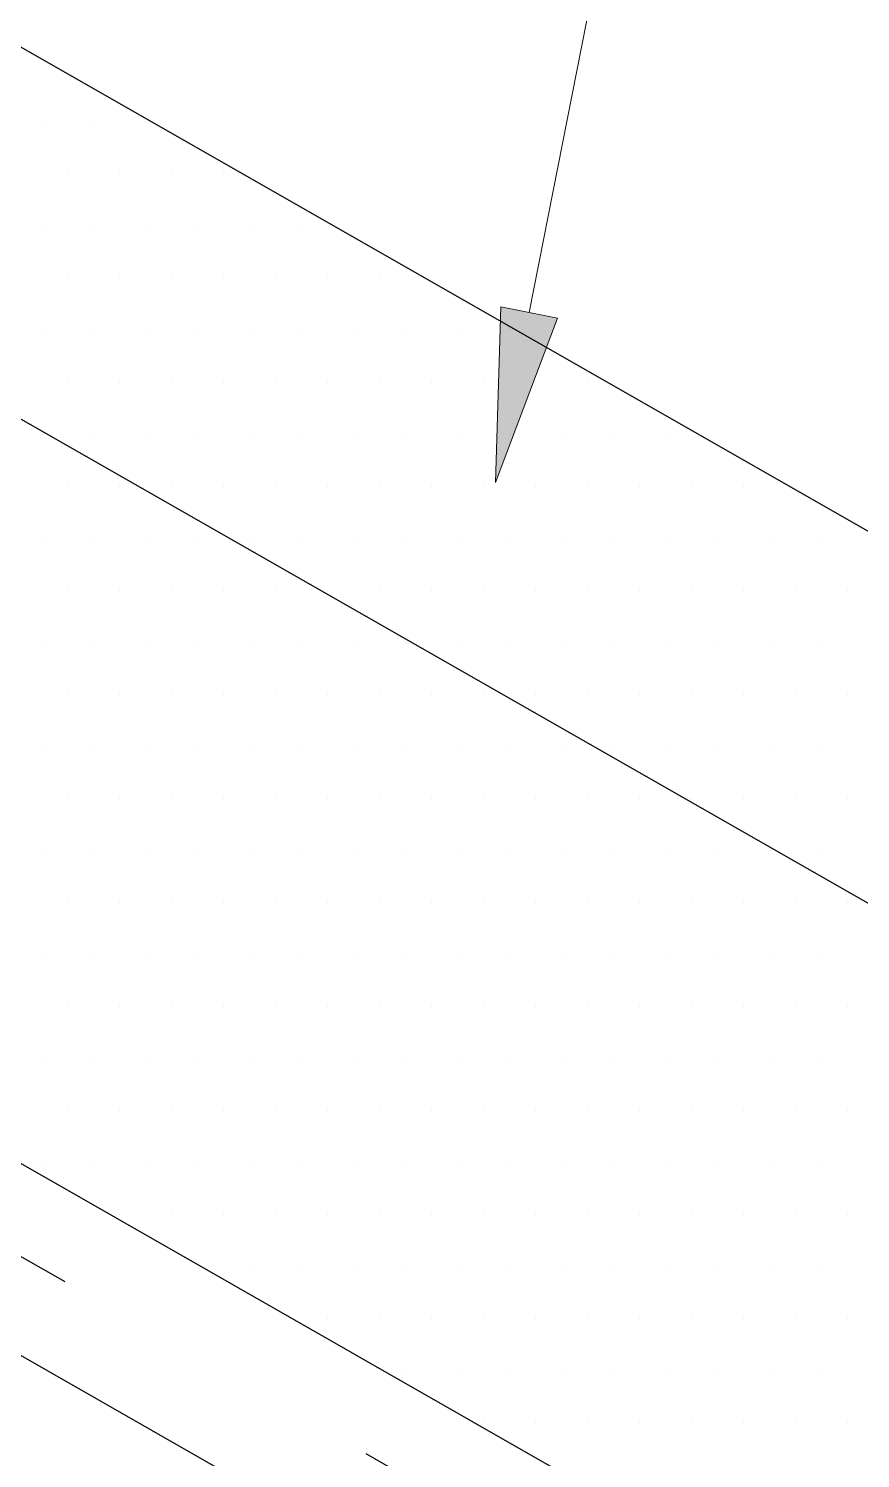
# Model space of a CAD drawing. Header units: inches. Extents: x -20.8 to 74.7, y -53.7 to 19.1.
# Drawn here: x -8.029 to -7.729, y 11.605 to 12.12 of the extents above; entities that cross this region are included whole.
import ezdxf

# ---------------------------------------------------------------- set-up
doc = ezdxf.new("R2010")
doc.units = ezdxf.units.IN
doc.header["$MEASUREMENT"] = 0
doc.linetypes.add('AI-Linetype-15', pattern=[0.375113, 0.250075, -0.125038])
for name, color, linetype, lineweight in [('.ATI-HATCH', 7, 'Continuous', 0), ('.ATI-TEXT', 7, 'Continuous', 0), ('G-ANNO-TTLB', 7, 'Continuous', 0), ('TYVEK', 7, 'Continuous', 0)]:
    doc.layers.add(name, color=color, linetype=linetype, lineweight=lineweight)

# ---------------------------------------------------------------- blocks, each defined once
blk = doc.blocks.new('Block_622')
at = {"layer": '.ATI-TEXT', "true_color": 0x000000, "transparency": 33554687}
h = blk.add_hatch(color=18, dxfattribs=at)
h.dxf.hatch_style = 2
h.paths.add_polyline_path([(-7.83787, 12.01585), (-7.8602, 11.95653), (-7.85832, 12.01988)])
at = {"layer": '.ATI-TEXT', "color": 18, "lineweight": 0, "true_color": 0x000000}
blk.add_line((-7.84809, 12.01787), (-7.81478, 12.1867), dxfattribs=at)
at = {"layer": '.ATI-TEXT'}
blk.add_lwpolyline([(-7.83787, 12.01585), (-7.8602, 11.95653), (-7.85832, 12.01988), (-7.85832, 12.01988)], close=True, dxfattribs=at)
blk = doc.blocks.new('Block_856')
at = {"layer": '.ATI-HATCH'}
for points, knots in [([(-8.50502, 12.3839), (-8.50502, 12.3839), (-8.6217, 12.31639), (-8.6217, 12.31639), (-8.6217, 12.31639), (-7.61557, 11.74187), (-7.61557, 11.74187), (-7.61557, 11.74187), (-7.60558, 11.8703), (-7.60558, 11.8703), (-7.60558, 11.8703), (-8.50502, 12.3839), (-8.50502, 12.3839)], [0, 0, 0, 0, 1, 1, 1, 2, 2, 2, 3, 3, 3, 4, 4, 4, 4]), ([(-8.6217, 12.31639), (-8.6217, 12.31639), (-8.73838, 12.24888), (-8.73838, 12.24888), (-8.73838, 12.24888), (-8.85506, 12.18138), (-8.85506, 12.18138), (-8.85506, 12.18138), (-6.9879, 11.11519), (-6.9879, 11.11519), (-6.9879, 11.11519), (-6.75454, 11.2502), (-6.75454, 11.2502), (-6.75454, 11.2502), (-8.6217, 12.31639), (-8.6217, 12.31639)], [0, 0, 0, 0, 1, 1, 1, 2, 2, 2, 3, 3, 3, 4, 4, 4, 5, 5, 5, 5])]:
    blk.add_open_spline(points, degree=3, knots=knots, dxfattribs=at)
at = {"layer": '.ATI-HATCH', "color": 8, "lineweight": 0, "true_color": 0x818080}
for points in [[(-8.02398, 12.08657), (-8.02398, 12.08657), (-8.02398, 12.08657), (-8.02398, 12.08657)], [(-8.00522, 12.08657), (-8.00522, 12.08657), (-8.00522, 12.08657), (-8.00522, 12.08657)], [(-7.98646, 12.08657), (-7.98646, 12.08657), (-7.98646, 12.08657), (-7.98646, 12.08657)], [(-8.0146, 12.06781), (-8.0146, 12.06781), (-8.0146, 12.06781), (-8.0146, 12.06781)], [(-7.99584, 12.06781), (-7.99584, 12.06781), (-7.99584, 12.06781), (-7.99584, 12.06781)], [(-7.97709, 12.06781), (-7.97709, 12.06781), (-7.97709, 12.06781), (-7.97709, 12.06781)], [(-7.95833, 12.06781), (-7.95833, 12.06781), (-7.95833, 12.06781), (-7.95833, 12.06781)], [(-8.02398, 12.04906), (-8.02398, 12.04906), (-8.02398, 12.04906), (-8.02398, 12.04906)], [(-8.00522, 12.04906), (-8.00522, 12.04906), (-8.00522, 12.04906), (-8.00522, 12.04906)], [(-7.98646, 12.04906), (-7.98646, 12.04906), (-7.98646, 12.04906), (-7.98646, 12.04906)], [(-7.96771, 12.04906), (-7.96771, 12.04906), (-7.96771, 12.04906), (-7.96771, 12.04906)], [(-7.94895, 12.04906), (-7.94895, 12.04906), (-7.94895, 12.04906), (-7.94895, 12.04906)], [(-7.9302, 12.04906), (-7.9302, 12.04906), (-7.9302, 12.04906), (-7.9302, 12.04906)], [(-8.0146, 12.0303), (-8.0146, 12.0303), (-8.0146, 12.0303), (-8.0146, 12.0303)], [(-7.99584, 12.0303), (-7.99584, 12.0303), (-7.99584, 12.0303), (-7.99584, 12.0303)], [(-7.97709, 12.0303), (-7.97709, 12.0303), (-7.97709, 12.0303), (-7.97709, 12.0303)], [(-7.95833, 12.0303), (-7.95833, 12.0303), (-7.95833, 12.0303), (-7.95833, 12.0303)], [(-7.93958, 12.0303), (-7.93958, 12.0303), (-7.93958, 12.0303), (-7.93958, 12.0303)], [(-7.92082, 12.0303), (-7.92082, 12.0303), (-7.92082, 12.0303), (-7.92082, 12.0303)], [(-7.90206, 12.0303), (-7.90206, 12.0303), (-7.90206, 12.0303), (-7.90206, 12.0303)], [(-8.02398, 12.01155), (-8.02398, 12.01155), (-8.02398, 12.01155), (-8.02398, 12.01155)], [(-8.00522, 12.01155), (-8.00522, 12.01155), (-8.00522, 12.01155), (-8.00522, 12.01155)], [(-7.98646, 12.01155), (-7.98646, 12.01155), (-7.98646, 12.01155), (-7.98646, 12.01155)], [(-7.96771, 12.01155), (-7.96771, 12.01155), (-7.96771, 12.01155), (-7.96771, 12.01155)], [(-7.94895, 12.01155), (-7.94895, 12.01155), (-7.94895, 12.01155), (-7.94895, 12.01155)], [(-7.9302, 12.01155), (-7.9302, 12.01155), (-7.9302, 12.01155), (-7.9302, 12.01155)], [(-7.91144, 12.01155), (-7.91144, 12.01155), (-7.91144, 12.01155), (-7.91144, 12.01155)], [(-7.89269, 12.01155), (-7.89269, 12.01155), (-7.89269, 12.01155), (-7.89269, 12.01155)], [(-7.87393, 12.01155), (-7.87393, 12.01155), (-7.87393, 12.01155), (-7.87393, 12.01155)], [(-7.85517, 12.01155), (-7.85517, 12.01155), (-7.85517, 12.01155), (-7.85517, 12.01155)], [(-8.0146, 11.99279), (-8.0146, 11.99279), (-8.0146, 11.99279), (-8.0146, 11.99279)], [(-7.99584, 11.99279), (-7.99584, 11.99279), (-7.99584, 11.99279), (-7.99584, 11.99279)], [(-7.97709, 11.99279), (-7.97709, 11.99279), (-7.97709, 11.99279), (-7.97709, 11.99279)], [(-7.95833, 11.99279), (-7.95833, 11.99279), (-7.95833, 11.99279), (-7.95833, 11.99279)], [(-7.93958, 11.99279), (-7.93958, 11.99279), (-7.93958, 11.99279), (-7.93958, 11.99279)], [(-7.92082, 11.99279), (-7.92082, 11.99279), (-7.92082, 11.99279), (-7.92082, 11.99279)], [(-7.90206, 11.99279), (-7.90206, 11.99279), (-7.90206, 11.99279), (-7.90206, 11.99279)], [(-7.88331, 11.99279), (-7.88331, 11.99279), (-7.88331, 11.99279), (-7.88331, 11.99279)], [(-7.86455, 11.99279), (-7.86455, 11.99279), (-7.86455, 11.99279), (-7.86455, 11.99279)], [(-7.8458, 11.99279), (-7.8458, 11.99279), (-7.8458, 11.99279), (-7.8458, 11.99279)], [(-7.82704, 11.99279), (-7.82704, 11.99279), (-7.82704, 11.99279), (-7.82704, 11.99279)], [(-8.02398, 11.97404), (-8.02398, 11.97404), (-8.02398, 11.97404), (-8.02398, 11.97404)], [(-8.00522, 11.97404), (-8.00522, 11.97404), (-8.00522, 11.97404), (-8.00522, 11.97404)], [(-7.98646, 11.97404), (-7.98646, 11.97404), (-7.98646, 11.97404), (-7.98646, 11.97404)], [(-7.96771, 11.97404), (-7.96771, 11.97404), (-7.96771, 11.97404), (-7.96771, 11.97404)], [(-7.94895, 11.97404), (-7.94895, 11.97404), (-7.94895, 11.97404), (-7.94895, 11.97404)], [(-7.9302, 11.97404), (-7.9302, 11.97404), (-7.9302, 11.97404), (-7.9302, 11.97404)], [(-7.91144, 11.97404), (-7.91144, 11.97404), (-7.91144, 11.97404), (-7.91144, 11.97404)], [(-7.89269, 11.97404), (-7.89269, 11.97404), (-7.89269, 11.97404), (-7.89269, 11.97404)], [(-7.87393, 11.97404), (-7.87393, 11.97404), (-7.87393, 11.97404), (-7.87393, 11.97404)], [(-7.85517, 11.97404), (-7.85517, 11.97404), (-7.85517, 11.97404), (-7.85517, 11.97404)], [(-7.83642, 11.97404), (-7.83642, 11.97404), (-7.83642, 11.97404), (-7.83642, 11.97404)], [(-7.81766, 11.97404), (-7.81766, 11.97404), (-7.81766, 11.97404), (-7.81766, 11.97404)], [(-7.79891, 11.97404), (-7.79891, 11.97404), (-7.79891, 11.97404), (-7.79891, 11.97404)], [(-8.0146, 11.95528), (-8.0146, 11.95528), (-8.0146, 11.95528), (-8.0146, 11.95528)], [(-7.99584, 11.95528), (-7.99584, 11.95528), (-7.99584, 11.95528), (-7.99584, 11.95528)], [(-7.97709, 11.95528), (-7.97709, 11.95528), (-7.97709, 11.95528), (-7.97709, 11.95528)], [(-7.95833, 11.95528), (-7.95833, 11.95528), (-7.95833, 11.95528), (-7.95833, 11.95528)], [(-7.93958, 11.95528), (-7.93958, 11.95528), (-7.93958, 11.95528), (-7.93958, 11.95528)], [(-7.92082, 11.95528), (-7.92082, 11.95528), (-7.92082, 11.95528), (-7.92082, 11.95528)], [(-7.90206, 11.95528), (-7.90206, 11.95528), (-7.90206, 11.95528), (-7.90206, 11.95528)], [(-7.88331, 11.95528), (-7.88331, 11.95528), (-7.88331, 11.95528), (-7.88331, 11.95528)], [(-7.86455, 11.95528), (-7.86455, 11.95528), (-7.86455, 11.95528), (-7.86455, 11.95528)], [(-7.8458, 11.95528), (-7.8458, 11.95528), (-7.8458, 11.95528), (-7.8458, 11.95528)], [(-7.82704, 11.95528), (-7.82704, 11.95528), (-7.82704, 11.95528), (-7.82704, 11.95528)], [(-7.80829, 11.95528), (-7.80829, 11.95528), (-7.80829, 11.95528), (-7.80829, 11.95528)], [(-7.78953, 11.95528), (-7.78953, 11.95528), (-7.78953, 11.95528), (-7.78953, 11.95528)], [(-7.77077, 11.95528), (-7.77077, 11.95528), (-7.77077, 11.95528), (-7.77077, 11.95528)], [(-8.02398, 11.93652), (-8.02398, 11.93652), (-8.02398, 11.93652), (-8.02398, 11.93652)], [(-8.00522, 11.93652), (-8.00522, 11.93652), (-8.00522, 11.93652), (-8.00522, 11.93652)], [(-7.98646, 11.93652), (-7.98646, 11.93652), (-7.98646, 11.93652), (-7.98646, 11.93652)], [(-7.96771, 11.93652), (-7.96771, 11.93652), (-7.96771, 11.93652), (-7.96771, 11.93652)], [(-7.94895, 11.93652), (-7.94895, 11.93652), (-7.94895, 11.93652), (-7.94895, 11.93652)], [(-7.9302, 11.93652), (-7.9302, 11.93652), (-7.9302, 11.93652), (-7.9302, 11.93652)], [(-7.91144, 11.93652), (-7.91144, 11.93652), (-7.91144, 11.93652), (-7.91144, 11.93652)], [(-7.89269, 11.93652), (-7.89269, 11.93652), (-7.89269, 11.93652), (-7.89269, 11.93652)], [(-7.87393, 11.93652), (-7.87393, 11.93652), (-7.87393, 11.93652), (-7.87393, 11.93652)], [(-7.85517, 11.93652), (-7.85517, 11.93652), (-7.85517, 11.93652), (-7.85517, 11.93652)], [(-7.83642, 11.93652), (-7.83642, 11.93652), (-7.83642, 11.93652), (-7.83642, 11.93652)], [(-7.81766, 11.93652), (-7.81766, 11.93652), (-7.81766, 11.93652), (-7.81766, 11.93652)], [(-7.79891, 11.93652), (-7.79891, 11.93652), (-7.79891, 11.93652), (-7.79891, 11.93652)], [(-7.78015, 11.93652), (-7.78015, 11.93652), (-7.78015, 11.93652), (-7.78015, 11.93652)], [(-7.7614, 11.93652), (-7.7614, 11.93652), (-7.7614, 11.93652), (-7.7614, 11.93652)], [(-7.74264, 11.93652), (-7.74264, 11.93652), (-7.74264, 11.93652), (-7.74264, 11.93652)], [(-8.0146, 11.91777), (-8.0146, 11.91777), (-8.0146, 11.91777), (-8.0146, 11.91777)], [(-7.99584, 11.91777), (-7.99584, 11.91777), (-7.99584, 11.91777), (-7.99584, 11.91777)], [(-7.97709, 11.91777), (-7.97709, 11.91777), (-7.97709, 11.91777), (-7.97709, 11.91777)], [(-7.95833, 11.91777), (-7.95833, 11.91777), (-7.95833, 11.91777), (-7.95833, 11.91777)], [(-7.93958, 11.91777), (-7.93958, 11.91777), (-7.93958, 11.91777), (-7.93958, 11.91777)], [(-7.92082, 11.91777), (-7.92082, 11.91777), (-7.92082, 11.91777), (-7.92082, 11.91777)], [(-7.90206, 11.91777), (-7.90206, 11.91777), (-7.90206, 11.91777), (-7.90206, 11.91777)], [(-7.88331, 11.91777), (-7.88331, 11.91777), (-7.88331, 11.91777), (-7.88331, 11.91777)], [(-7.86455, 11.91777), (-7.86455, 11.91777), (-7.86455, 11.91777), (-7.86455, 11.91777)], [(-7.8458, 11.91777), (-7.8458, 11.91777), (-7.8458, 11.91777), (-7.8458, 11.91777)], [(-7.82704, 11.91777), (-7.82704, 11.91777), (-7.82704, 11.91777), (-7.82704, 11.91777)], [(-7.80829, 11.91777), (-7.80829, 11.91777), (-7.80829, 11.91777), (-7.80829, 11.91777)], [(-7.78953, 11.91777), (-7.78953, 11.91777), (-7.78953, 11.91777), (-7.78953, 11.91777)], [(-7.77077, 11.91777), (-7.77077, 11.91777), (-7.77077, 11.91777), (-7.77077, 11.91777)], [(-7.75202, 11.91777), (-7.75202, 11.91777), (-7.75202, 11.91777), (-7.75202, 11.91777)], [(-7.73326, 11.91777), (-7.73326, 11.91777), (-7.73326, 11.91777), (-7.73326, 11.91777)], [(-8.02398, 11.89901), (-8.02398, 11.89901), (-8.02398, 11.89901), (-8.02398, 11.89901)], [(-8.00522, 11.89901), (-8.00522, 11.89901), (-8.00522, 11.89901), (-8.00522, 11.89901)], [(-7.98646, 11.89901), (-7.98646, 11.89901), (-7.98646, 11.89901), (-7.98646, 11.89901)], [(-7.96771, 11.89901), (-7.96771, 11.89901), (-7.96771, 11.89901), (-7.96771, 11.89901)], [(-7.94895, 11.89901), (-7.94895, 11.89901), (-7.94895, 11.89901), (-7.94895, 11.89901)], [(-7.9302, 11.89901), (-7.9302, 11.89901), (-7.9302, 11.89901), (-7.9302, 11.89901)], [(-7.91144, 11.89901), (-7.91144, 11.89901), (-7.91144, 11.89901), (-7.91144, 11.89901)], [(-7.89269, 11.89901), (-7.89269, 11.89901), (-7.89269, 11.89901), (-7.89269, 11.89901)], [(-7.87393, 11.89901), (-7.87393, 11.89901), (-7.87393, 11.89901), (-7.87393, 11.89901)], [(-7.85517, 11.89901), (-7.85517, 11.89901), (-7.85517, 11.89901), (-7.85517, 11.89901)], [(-7.83642, 11.89901), (-7.83642, 11.89901), (-7.83642, 11.89901), (-7.83642, 11.89901)], [(-7.81766, 11.89901), (-7.81766, 11.89901), (-7.81766, 11.89901), (-7.81766, 11.89901)], [(-7.79891, 11.89901), (-7.79891, 11.89901), (-7.79891, 11.89901), (-7.79891, 11.89901)], [(-7.78015, 11.89901), (-7.78015, 11.89901), (-7.78015, 11.89901), (-7.78015, 11.89901)], [(-7.7614, 11.89901), (-7.7614, 11.89901), (-7.7614, 11.89901), (-7.7614, 11.89901)], [(-7.74264, 11.89901), (-7.74264, 11.89901), (-7.74264, 11.89901), (-7.74264, 11.89901)], [(-8.0146, 11.88026), (-8.0146, 11.88026), (-8.0146, 11.88026), (-8.0146, 11.88026)], [(-7.99584, 11.88026), (-7.99584, 11.88026), (-7.99584, 11.88026), (-7.99584, 11.88026)], [(-7.97709, 11.88026), (-7.97709, 11.88026), (-7.97709, 11.88026), (-7.97709, 11.88026)], [(-7.95833, 11.88026), (-7.95833, 11.88026), (-7.95833, 11.88026), (-7.95833, 11.88026)], [(-7.93958, 11.88026), (-7.93958, 11.88026), (-7.93958, 11.88026), (-7.93958, 11.88026)], [(-7.92082, 11.88026), (-7.92082, 11.88026), (-7.92082, 11.88026), (-7.92082, 11.88026)], [(-7.90206, 11.88026), (-7.90206, 11.88026), (-7.90206, 11.88026), (-7.90206, 11.88026)], [(-7.88331, 11.88026), (-7.88331, 11.88026), (-7.88331, 11.88026), (-7.88331, 11.88026)], [(-7.86455, 11.88026), (-7.86455, 11.88026), (-7.86455, 11.88026), (-7.86455, 11.88026)], [(-7.8458, 11.88026), (-7.8458, 11.88026), (-7.8458, 11.88026), (-7.8458, 11.88026)], [(-7.82704, 11.88026), (-7.82704, 11.88026), (-7.82704, 11.88026), (-7.82704, 11.88026)], [(-7.80829, 11.88026), (-7.80829, 11.88026), (-7.80829, 11.88026), (-7.80829, 11.88026)], [(-7.78953, 11.88026), (-7.78953, 11.88026), (-7.78953, 11.88026), (-7.78953, 11.88026)], [(-7.77077, 11.88026), (-7.77077, 11.88026), (-7.77077, 11.88026), (-7.77077, 11.88026)], [(-7.75202, 11.88026), (-7.75202, 11.88026), (-7.75202, 11.88026), (-7.75202, 11.88026)], [(-7.73326, 11.88026), (-7.73326, 11.88026), (-7.73326, 11.88026), (-7.73326, 11.88026)], [(-8.02398, 11.8615), (-8.02398, 11.8615), (-8.02398, 11.8615), (-8.02398, 11.8615)], [(-8.00522, 11.8615), (-8.00522, 11.8615), (-8.00522, 11.8615), (-8.00522, 11.8615)], [(-7.98646, 11.8615), (-7.98646, 11.8615), (-7.98646, 11.8615), (-7.98646, 11.8615)], [(-7.96771, 11.8615), (-7.96771, 11.8615), (-7.96771, 11.8615), (-7.96771, 11.8615)], [(-7.94895, 11.8615), (-7.94895, 11.8615), (-7.94895, 11.8615), (-7.94895, 11.8615)], [(-7.9302, 11.8615), (-7.9302, 11.8615), (-7.9302, 11.8615), (-7.9302, 11.8615)], [(-7.91144, 11.8615), (-7.91144, 11.8615), (-7.91144, 11.8615), (-7.91144, 11.8615)], [(-7.89269, 11.8615), (-7.89269, 11.8615), (-7.89269, 11.8615), (-7.89269, 11.8615)], [(-7.87393, 11.8615), (-7.87393, 11.8615), (-7.87393, 11.8615), (-7.87393, 11.8615)], [(-7.85517, 11.8615), (-7.85517, 11.8615), (-7.85517, 11.8615), (-7.85517, 11.8615)], [(-7.83642, 11.8615), (-7.83642, 11.8615), (-7.83642, 11.8615), (-7.83642, 11.8615)], [(-7.81766, 11.8615), (-7.81766, 11.8615), (-7.81766, 11.8615), (-7.81766, 11.8615)], [(-7.79891, 11.8615), (-7.79891, 11.8615), (-7.79891, 11.8615), (-7.79891, 11.8615)], [(-7.78015, 11.8615), (-7.78015, 11.8615), (-7.78015, 11.8615), (-7.78015, 11.8615)], [(-7.7614, 11.8615), (-7.7614, 11.8615), (-7.7614, 11.8615), (-7.7614, 11.8615)], [(-7.74264, 11.8615), (-7.74264, 11.8615), (-7.74264, 11.8615), (-7.74264, 11.8615)], [(-8.0146, 11.84275), (-8.0146, 11.84275), (-8.0146, 11.84275), (-8.0146, 11.84275)], [(-7.99584, 11.84275), (-7.99584, 11.84275), (-7.99584, 11.84275), (-7.99584, 11.84275)], [(-7.97709, 11.84275), (-7.97709, 11.84275), (-7.97709, 11.84275), (-7.97709, 11.84275)], [(-7.95833, 11.84275), (-7.95833, 11.84275), (-7.95833, 11.84275), (-7.95833, 11.84275)], [(-7.93958, 11.84275), (-7.93958, 11.84275), (-7.93958, 11.84275), (-7.93958, 11.84275)], [(-7.92082, 11.84275), (-7.92082, 11.84275), (-7.92082, 11.84275), (-7.92082, 11.84275)], [(-7.90206, 11.84275), (-7.90206, 11.84275), (-7.90206, 11.84275), (-7.90206, 11.84275)], [(-7.88331, 11.84275), (-7.88331, 11.84275), (-7.88331, 11.84275), (-7.88331, 11.84275)], [(-7.86455, 11.84275), (-7.86455, 11.84275), (-7.86455, 11.84275), (-7.86455, 11.84275)], [(-7.8458, 11.84275), (-7.8458, 11.84275), (-7.8458, 11.84275), (-7.8458, 11.84275)], [(-7.82704, 11.84275), (-7.82704, 11.84275), (-7.82704, 11.84275), (-7.82704, 11.84275)], [(-7.80829, 11.84275), (-7.80829, 11.84275), (-7.80829, 11.84275), (-7.80829, 11.84275)], [(-7.78953, 11.84275), (-7.78953, 11.84275), (-7.78953, 11.84275), (-7.78953, 11.84275)], [(-7.77077, 11.84275), (-7.77077, 11.84275), (-7.77077, 11.84275), (-7.77077, 11.84275)], [(-7.75202, 11.84275), (-7.75202, 11.84275), (-7.75202, 11.84275), (-7.75202, 11.84275)], [(-7.73326, 11.84275), (-7.73326, 11.84275), (-7.73326, 11.84275), (-7.73326, 11.84275)], [(-8.02398, 11.82399), (-8.02398, 11.82399), (-8.02398, 11.82399), (-8.02398, 11.82399)], [(-8.00522, 11.82399), (-8.00522, 11.82399), (-8.00522, 11.82399), (-8.00522, 11.82399)], [(-7.98646, 11.82399), (-7.98646, 11.82399), (-7.98646, 11.82399), (-7.98646, 11.82399)], [(-7.96771, 11.82399), (-7.96771, 11.82399), (-7.96771, 11.82399), (-7.96771, 11.82399)], [(-7.94895, 11.82399), (-7.94895, 11.82399), (-7.94895, 11.82399), (-7.94895, 11.82399)], [(-7.9302, 11.82399), (-7.9302, 11.82399), (-7.9302, 11.82399), (-7.9302, 11.82399)], [(-7.91144, 11.82399), (-7.91144, 11.82399), (-7.91144, 11.82399), (-7.91144, 11.82399)], [(-7.89269, 11.82399), (-7.89269, 11.82399), (-7.89269, 11.82399), (-7.89269, 11.82399)], [(-7.87393, 11.82399), (-7.87393, 11.82399), (-7.87393, 11.82399), (-7.87393, 11.82399)], [(-7.85517, 11.82399), (-7.85517, 11.82399), (-7.85517, 11.82399), (-7.85517, 11.82399)], [(-7.83642, 11.82399), (-7.83642, 11.82399), (-7.83642, 11.82399), (-7.83642, 11.82399)], [(-7.81766, 11.82399), (-7.81766, 11.82399), (-7.81766, 11.82399), (-7.81766, 11.82399)], [(-7.79891, 11.82399), (-7.79891, 11.82399), (-7.79891, 11.82399), (-7.79891, 11.82399)], [(-7.78015, 11.82399), (-7.78015, 11.82399), (-7.78015, 11.82399), (-7.78015, 11.82399)], [(-7.7614, 11.82399), (-7.7614, 11.82399), (-7.7614, 11.82399), (-7.7614, 11.82399)], [(-7.74264, 11.82399), (-7.74264, 11.82399), (-7.74264, 11.82399), (-7.74264, 11.82399)], [(-8.0146, 11.80523), (-8.0146, 11.80523), (-8.0146, 11.80523), (-8.0146, 11.80523)], [(-7.99584, 11.80523), (-7.99584, 11.80523), (-7.99584, 11.80523), (-7.99584, 11.80523)], [(-7.97709, 11.80523), (-7.97709, 11.80523), (-7.97709, 11.80523), (-7.97709, 11.80523)], [(-7.95833, 11.80523), (-7.95833, 11.80523), (-7.95833, 11.80523), (-7.95833, 11.80523)], [(-7.93958, 11.80523), (-7.93958, 11.80523), (-7.93958, 11.80523), (-7.93958, 11.80523)], [(-7.92082, 11.80523), (-7.92082, 11.80523), (-7.92082, 11.80523), (-7.92082, 11.80523)], [(-7.90206, 11.80523), (-7.90206, 11.80523), (-7.90206, 11.80523), (-7.90206, 11.80523)], [(-7.88331, 11.80523), (-7.88331, 11.80523), (-7.88331, 11.80523), (-7.88331, 11.80523)], [(-7.86455, 11.80523), (-7.86455, 11.80523), (-7.86455, 11.80523), (-7.86455, 11.80523)], [(-7.8458, 11.80523), (-7.8458, 11.80523), (-7.8458, 11.80523), (-7.8458, 11.80523)], [(-7.82704, 11.80523), (-7.82704, 11.80523), (-7.82704, 11.80523), (-7.82704, 11.80523)], [(-7.80829, 11.80523), (-7.80829, 11.80523), (-7.80829, 11.80523), (-7.80829, 11.80523)], [(-7.78953, 11.80523), (-7.78953, 11.80523), (-7.78953, 11.80523), (-7.78953, 11.80523)], [(-7.77077, 11.80523), (-7.77077, 11.80523), (-7.77077, 11.80523), (-7.77077, 11.80523)], [(-7.75202, 11.80523), (-7.75202, 11.80523), (-7.75202, 11.80523), (-7.75202, 11.80523)], [(-7.73326, 11.80523), (-7.73326, 11.80523), (-7.73326, 11.80523), (-7.73326, 11.80523)], [(-8.02398, 11.78648), (-8.02398, 11.78648), (-8.02398, 11.78648), (-8.02398, 11.78648)], [(-8.00522, 11.78648), (-8.00522, 11.78648), (-8.00522, 11.78648), (-8.00522, 11.78648)], [(-7.98646, 11.78648), (-7.98646, 11.78648), (-7.98646, 11.78648), (-7.98646, 11.78648)], [(-7.96771, 11.78648), (-7.96771, 11.78648), (-7.96771, 11.78648), (-7.96771, 11.78648)], [(-7.94895, 11.78648), (-7.94895, 11.78648), (-7.94895, 11.78648), (-7.94895, 11.78648)], [(-7.9302, 11.78648), (-7.9302, 11.78648), (-7.9302, 11.78648), (-7.9302, 11.78648)], [(-7.91144, 11.78648), (-7.91144, 11.78648), (-7.91144, 11.78648), (-7.91144, 11.78648)], [(-7.89269, 11.78648), (-7.89269, 11.78648), (-7.89269, 11.78648), (-7.89269, 11.78648)], [(-7.87393, 11.78648), (-7.87393, 11.78648), (-7.87393, 11.78648), (-7.87393, 11.78648)], [(-7.85517, 11.78648), (-7.85517, 11.78648), (-7.85517, 11.78648), (-7.85517, 11.78648)], [(-7.83642, 11.78648), (-7.83642, 11.78648), (-7.83642, 11.78648), (-7.83642, 11.78648)], [(-7.81766, 11.78648), (-7.81766, 11.78648), (-7.81766, 11.78648), (-7.81766, 11.78648)], [(-7.79891, 11.78648), (-7.79891, 11.78648), (-7.79891, 11.78648), (-7.79891, 11.78648)], [(-7.78015, 11.78648), (-7.78015, 11.78648), (-7.78015, 11.78648), (-7.78015, 11.78648)], [(-7.7614, 11.78648), (-7.7614, 11.78648), (-7.7614, 11.78648), (-7.7614, 11.78648)], [(-7.74264, 11.78648), (-7.74264, 11.78648), (-7.74264, 11.78648), (-7.74264, 11.78648)], [(-8.0146, 11.76772), (-8.0146, 11.76772), (-8.0146, 11.76772), (-8.0146, 11.76772)], [(-7.99584, 11.76772), (-7.99584, 11.76772), (-7.99584, 11.76772), (-7.99584, 11.76772)], [(-7.97709, 11.76772), (-7.97709, 11.76772), (-7.97709, 11.76772), (-7.97709, 11.76772)], [(-7.95833, 11.76772), (-7.95833, 11.76772), (-7.95833, 11.76772), (-7.95833, 11.76772)], [(-7.93958, 11.76772), (-7.93958, 11.76772), (-7.93958, 11.76772), (-7.93958, 11.76772)], [(-7.92082, 11.76772), (-7.92082, 11.76772), (-7.92082, 11.76772), (-7.92082, 11.76772)], [(-7.90206, 11.76772), (-7.90206, 11.76772), (-7.90206, 11.76772), (-7.90206, 11.76772)], [(-7.88331, 11.76772), (-7.88331, 11.76772), (-7.88331, 11.76772), (-7.88331, 11.76772)], [(-7.86455, 11.76772), (-7.86455, 11.76772), (-7.86455, 11.76772), (-7.86455, 11.76772)], [(-7.8458, 11.76772), (-7.8458, 11.76772), (-7.8458, 11.76772), (-7.8458, 11.76772)], [(-7.82704, 11.76772), (-7.82704, 11.76772), (-7.82704, 11.76772), (-7.82704, 11.76772)], [(-7.80829, 11.76772), (-7.80829, 11.76772), (-7.80829, 11.76772), (-7.80829, 11.76772)], [(-7.78953, 11.76772), (-7.78953, 11.76772), (-7.78953, 11.76772), (-7.78953, 11.76772)], [(-7.77077, 11.76772), (-7.77077, 11.76772), (-7.77077, 11.76772), (-7.77077, 11.76772)], [(-7.75202, 11.76772), (-7.75202, 11.76772), (-7.75202, 11.76772), (-7.75202, 11.76772)], [(-7.73326, 11.76772), (-7.73326, 11.76772), (-7.73326, 11.76772), (-7.73326, 11.76772)], [(-8.02398, 11.74897), (-8.02398, 11.74897), (-8.02398, 11.74897), (-8.02398, 11.74897)], [(-8.00522, 11.74897), (-8.00522, 11.74897), (-8.00522, 11.74897), (-8.00522, 11.74897)], [(-7.98646, 11.74897), (-7.98646, 11.74897), (-7.98646, 11.74897), (-7.98646, 11.74897)], [(-7.96771, 11.74897), (-7.96771, 11.74897), (-7.96771, 11.74897), (-7.96771, 11.74897)], [(-7.94895, 11.74897), (-7.94895, 11.74897), (-7.94895, 11.74897), (-7.94895, 11.74897)], [(-7.9302, 11.74897), (-7.9302, 11.74897), (-7.9302, 11.74897), (-7.9302, 11.74897)], [(-7.91144, 11.74897), (-7.91144, 11.74897), (-7.91144, 11.74897), (-7.91144, 11.74897)], [(-7.89269, 11.74897), (-7.89269, 11.74897), (-7.89269, 11.74897), (-7.89269, 11.74897)], [(-7.87393, 11.74897), (-7.87393, 11.74897), (-7.87393, 11.74897), (-7.87393, 11.74897)], [(-7.85517, 11.74897), (-7.85517, 11.74897), (-7.85517, 11.74897), (-7.85517, 11.74897)], [(-7.83642, 11.74897), (-7.83642, 11.74897), (-7.83642, 11.74897), (-7.83642, 11.74897)], [(-7.81766, 11.74897), (-7.81766, 11.74897), (-7.81766, 11.74897), (-7.81766, 11.74897)], [(-7.79891, 11.74897), (-7.79891, 11.74897), (-7.79891, 11.74897), (-7.79891, 11.74897)], [(-7.78015, 11.74897), (-7.78015, 11.74897), (-7.78015, 11.74897), (-7.78015, 11.74897)], [(-7.7614, 11.74897), (-7.7614, 11.74897), (-7.7614, 11.74897), (-7.7614, 11.74897)], [(-7.74264, 11.74897), (-7.74264, 11.74897), (-7.74264, 11.74897), (-7.74264, 11.74897)], [(-8.0146, 11.73021), (-8.0146, 11.73021), (-8.0146, 11.73021), (-8.0146, 11.73021)], [(-7.99584, 11.73021), (-7.99584, 11.73021), (-7.99584, 11.73021), (-7.99584, 11.73021)], [(-7.97709, 11.73021), (-7.97709, 11.73021), (-7.97709, 11.73021), (-7.97709, 11.73021)], [(-7.95833, 11.73021), (-7.95833, 11.73021), (-7.95833, 11.73021), (-7.95833, 11.73021)], [(-7.93958, 11.73021), (-7.93958, 11.73021), (-7.93958, 11.73021), (-7.93958, 11.73021)], [(-7.92082, 11.73021), (-7.92082, 11.73021), (-7.92082, 11.73021), (-7.92082, 11.73021)], [(-7.90206, 11.73021), (-7.90206, 11.73021), (-7.90206, 11.73021), (-7.90206, 11.73021)], [(-7.88331, 11.73021), (-7.88331, 11.73021), (-7.88331, 11.73021), (-7.88331, 11.73021)], [(-7.86455, 11.73021), (-7.86455, 11.73021), (-7.86455, 11.73021), (-7.86455, 11.73021)], [(-7.8458, 11.73021), (-7.8458, 11.73021), (-7.8458, 11.73021), (-7.8458, 11.73021)], [(-7.82704, 11.73021), (-7.82704, 11.73021), (-7.82704, 11.73021), (-7.82704, 11.73021)], [(-7.80829, 11.73021), (-7.80829, 11.73021), (-7.80829, 11.73021), (-7.80829, 11.73021)], [(-7.78953, 11.73021), (-7.78953, 11.73021), (-7.78953, 11.73021), (-7.78953, 11.73021)], [(-7.77077, 11.73021), (-7.77077, 11.73021), (-7.77077, 11.73021), (-7.77077, 11.73021)], [(-7.75202, 11.73021), (-7.75202, 11.73021), (-7.75202, 11.73021), (-7.75202, 11.73021)], [(-7.73326, 11.73021), (-7.73326, 11.73021), (-7.73326, 11.73021), (-7.73326, 11.73021)], [(-8.02398, 11.71146), (-8.02398, 11.71146), (-8.02398, 11.71146), (-8.02398, 11.71146)], [(-8.00522, 11.71146), (-8.00522, 11.71146), (-8.00522, 11.71146), (-8.00522, 11.71146)], [(-7.98646, 11.71146), (-7.98646, 11.71146), (-7.98646, 11.71146), (-7.98646, 11.71146)], [(-7.96771, 11.71146), (-7.96771, 11.71146), (-7.96771, 11.71146), (-7.96771, 11.71146)], [(-7.94895, 11.71146), (-7.94895, 11.71146), (-7.94895, 11.71146), (-7.94895, 11.71146)], [(-7.9302, 11.71146), (-7.9302, 11.71146), (-7.9302, 11.71146), (-7.9302, 11.71146)], [(-7.91144, 11.71146), (-7.91144, 11.71146), (-7.91144, 11.71146), (-7.91144, 11.71146)], [(-7.89269, 11.71146), (-7.89269, 11.71146), (-7.89269, 11.71146), (-7.89269, 11.71146)], [(-7.87393, 11.71146), (-7.87393, 11.71146), (-7.87393, 11.71146), (-7.87393, 11.71146)], [(-7.85517, 11.71146), (-7.85517, 11.71146), (-7.85517, 11.71146), (-7.85517, 11.71146)], [(-7.83642, 11.71146), (-7.83642, 11.71146), (-7.83642, 11.71146), (-7.83642, 11.71146)], [(-7.81766, 11.71146), (-7.81766, 11.71146), (-7.81766, 11.71146), (-7.81766, 11.71146)], [(-7.79891, 11.71146), (-7.79891, 11.71146), (-7.79891, 11.71146), (-7.79891, 11.71146)], [(-7.78015, 11.71146), (-7.78015, 11.71146), (-7.78015, 11.71146), (-7.78015, 11.71146)], [(-7.7614, 11.71146), (-7.7614, 11.71146), (-7.7614, 11.71146), (-7.7614, 11.71146)], [(-7.74264, 11.71146), (-7.74264, 11.71146), (-7.74264, 11.71146), (-7.74264, 11.71146)], [(-7.99584, 11.6927), (-7.99584, 11.6927), (-7.99584, 11.6927), (-7.99584, 11.6927)], [(-7.97709, 11.6927), (-7.97709, 11.6927), (-7.97709, 11.6927), (-7.97709, 11.6927)], [(-7.95833, 11.6927), (-7.95833, 11.6927), (-7.95833, 11.6927), (-7.95833, 11.6927)], [(-7.93958, 11.6927), (-7.93958, 11.6927), (-7.93958, 11.6927), (-7.93958, 11.6927)], [(-7.92082, 11.6927), (-7.92082, 11.6927), (-7.92082, 11.6927), (-7.92082, 11.6927)], [(-7.90206, 11.6927), (-7.90206, 11.6927), (-7.90206, 11.6927), (-7.90206, 11.6927)], [(-7.88331, 11.6927), (-7.88331, 11.6927), (-7.88331, 11.6927), (-7.88331, 11.6927)], [(-7.86455, 11.6927), (-7.86455, 11.6927), (-7.86455, 11.6927), (-7.86455, 11.6927)], [(-7.8458, 11.6927), (-7.8458, 11.6927), (-7.8458, 11.6927), (-7.8458, 11.6927)], [(-7.82704, 11.6927), (-7.82704, 11.6927), (-7.82704, 11.6927), (-7.82704, 11.6927)], [(-7.80829, 11.6927), (-7.80829, 11.6927), (-7.80829, 11.6927), (-7.80829, 11.6927)], [(-7.78953, 11.6927), (-7.78953, 11.6927), (-7.78953, 11.6927), (-7.78953, 11.6927)], [(-7.77077, 11.6927), (-7.77077, 11.6927), (-7.77077, 11.6927), (-7.77077, 11.6927)], [(-7.75202, 11.6927), (-7.75202, 11.6927), (-7.75202, 11.6927), (-7.75202, 11.6927)], [(-7.73326, 11.6927), (-7.73326, 11.6927), (-7.73326, 11.6927), (-7.73326, 11.6927)], [(-7.94895, 11.67394), (-7.94895, 11.67394), (-7.94895, 11.67394), (-7.94895, 11.67394)], [(-7.9302, 11.67394), (-7.9302, 11.67394), (-7.9302, 11.67394), (-7.9302, 11.67394)], [(-7.91144, 11.67394), (-7.91144, 11.67394), (-7.91144, 11.67394), (-7.91144, 11.67394)], [(-7.89269, 11.67394), (-7.89269, 11.67394), (-7.89269, 11.67394), (-7.89269, 11.67394)], [(-7.87393, 11.67394), (-7.87393, 11.67394), (-7.87393, 11.67394), (-7.87393, 11.67394)], [(-7.85517, 11.67394), (-7.85517, 11.67394), (-7.85517, 11.67394), (-7.85517, 11.67394)], [(-7.83642, 11.67394), (-7.83642, 11.67394), (-7.83642, 11.67394), (-7.83642, 11.67394)], [(-7.81766, 11.67394), (-7.81766, 11.67394), (-7.81766, 11.67394), (-7.81766, 11.67394)], [(-7.79891, 11.67394), (-7.79891, 11.67394), (-7.79891, 11.67394), (-7.79891, 11.67394)], [(-7.78015, 11.67394), (-7.78015, 11.67394), (-7.78015, 11.67394), (-7.78015, 11.67394)], [(-7.7614, 11.67394), (-7.7614, 11.67394), (-7.7614, 11.67394), (-7.7614, 11.67394)], [(-7.74264, 11.67394), (-7.74264, 11.67394), (-7.74264, 11.67394), (-7.74264, 11.67394)], [(-7.92082, 11.65519), (-7.92082, 11.65519), (-7.92082, 11.65519), (-7.92082, 11.65519)], [(-7.90206, 11.65519), (-7.90206, 11.65519), (-7.90206, 11.65519), (-7.90206, 11.65519)], [(-7.88331, 11.65519), (-7.88331, 11.65519), (-7.88331, 11.65519), (-7.88331, 11.65519)], [(-7.86455, 11.65519), (-7.86455, 11.65519), (-7.86455, 11.65519), (-7.86455, 11.65519)], [(-7.8458, 11.65519), (-7.8458, 11.65519), (-7.8458, 11.65519), (-7.8458, 11.65519)], [(-7.82704, 11.65519), (-7.82704, 11.65519), (-7.82704, 11.65519), (-7.82704, 11.65519)], [(-7.80829, 11.65519), (-7.80829, 11.65519), (-7.80829, 11.65519), (-7.80829, 11.65519)], [(-7.78953, 11.65519), (-7.78953, 11.65519), (-7.78953, 11.65519), (-7.78953, 11.65519)], [(-7.77077, 11.65519), (-7.77077, 11.65519), (-7.77077, 11.65519), (-7.77077, 11.65519)], [(-7.75202, 11.65519), (-7.75202, 11.65519), (-7.75202, 11.65519), (-7.75202, 11.65519)], [(-7.73326, 11.65519), (-7.73326, 11.65519), (-7.73326, 11.65519), (-7.73326, 11.65519)], [(-7.89269, 11.63643), (-7.89269, 11.63643), (-7.89269, 11.63643), (-7.89269, 11.63643)], [(-7.87393, 11.63643), (-7.87393, 11.63643), (-7.87393, 11.63643), (-7.87393, 11.63643)], [(-7.85517, 11.63643), (-7.85517, 11.63643), (-7.85517, 11.63643), (-7.85517, 11.63643)], [(-7.83642, 11.63643), (-7.83642, 11.63643), (-7.83642, 11.63643), (-7.83642, 11.63643)], [(-7.81766, 11.63643), (-7.81766, 11.63643), (-7.81766, 11.63643), (-7.81766, 11.63643)], [(-7.79891, 11.63643), (-7.79891, 11.63643), (-7.79891, 11.63643), (-7.79891, 11.63643)], [(-7.78015, 11.63643), (-7.78015, 11.63643), (-7.78015, 11.63643), (-7.78015, 11.63643)], [(-7.7614, 11.63643), (-7.7614, 11.63643), (-7.7614, 11.63643), (-7.7614, 11.63643)], [(-7.74264, 11.63643), (-7.74264, 11.63643), (-7.74264, 11.63643), (-7.74264, 11.63643)], [(-7.86455, 11.61768), (-7.86455, 11.61768), (-7.86455, 11.61768), (-7.86455, 11.61768)], [(-7.8458, 11.61768), (-7.8458, 11.61768), (-7.8458, 11.61768), (-7.8458, 11.61768)], [(-7.82704, 11.61768), (-7.82704, 11.61768), (-7.82704, 11.61768), (-7.82704, 11.61768)], [(-7.80829, 11.61768), (-7.80829, 11.61768), (-7.80829, 11.61768), (-7.80829, 11.61768)], [(-7.78953, 11.61768), (-7.78953, 11.61768), (-7.78953, 11.61768), (-7.78953, 11.61768)], [(-7.77077, 11.61768), (-7.77077, 11.61768), (-7.77077, 11.61768), (-7.77077, 11.61768)], [(-7.75202, 11.61768), (-7.75202, 11.61768), (-7.75202, 11.61768), (-7.75202, 11.61768)], [(-7.73326, 11.61768), (-7.73326, 11.61768), (-7.73326, 11.61768), (-7.73326, 11.61768)]]:
    blk.add_open_spline(points, degree=3, dxfattribs=at)

msp = doc.modelspace()

# ---------------------------------------------------------------- hatches: boundary and pattern name
at = {"layer": 'G-ANNO-TTLB', "true_color": 0xb9529f, "transparency": 33554687}
h = msp.add_hatch(color=233, dxfattribs=at)
edge = h.paths.add_edge_path()
edge.add_spline(control_points=[(20.03424, -15.13455), (20.03424, -15.13455), (-20.6658, -15.13455), (-20.6658, -15.13455), (-20.6658, -15.13455), (-20.6658, 19.00075), (-20.6658, 19.00075), (-20.6658, 19.00075), (20.03424, 19.00075), (20.03424, 19.00075), (20.03424, 19.00075), (20.03424, -15.13455), (20.03424, -15.13455)], knot_values=[0, 0, 0, 0, 1, 1, 1, 2, 2, 2, 3, 3, 3, 4, 4, 4, 4], degree=3, periodic=0)
edge = h.paths.add_edge_path()
edge.add_spline(control_points=[(-20.54076, 18.87571), (-20.54076, 18.87571), (-20.54076, -15.00951), (-20.54076, -15.00951), (-20.54076, -15.00951), (19.9092, -15.00951), (19.9092, -15.00951), (19.9092, -15.00951), (19.9092, 18.87571), (19.9092, 18.87571), (19.9092, 18.87571), (-20.54076, 18.87571), (-20.54076, 18.87571)], knot_values=[0, 0, 0, 0, 1, 1, 1, 2, 2, 2, 3, 3, 3, 4, 4, 4, 4], degree=3, periodic=0)
edge.add_line((-20.54076, 18.87571), (-20.54076, 18.87571))

# ---------------------------------------------------------------- linework, layer by layer
at = {"layer": 'G-ANNO-TTLB'}
for points in [[(20.03424, -15.13455), (20.03424, -15.13455), (-20.6658, -15.13455), (-20.6658, -15.13455), (-20.6658, -15.13455), (-20.6658, 19.00075), (-20.6658, 19.00075), (-20.6658, 19.00075), (20.03424, 19.00075), (20.03424, 19.00075), (20.03424, 19.00075), (20.03424, -15.13455), (20.03424, -15.13455)], [(-20.54076, 18.87571), (-20.54076, 18.87571), (-20.54076, -15.00951), (-20.54076, -15.00951), (-20.54076, -15.00951), (19.9092, -15.00951), (19.9092, -15.00951), (19.9092, -15.00951), (19.9092, 18.87571), (19.9092, 18.87571), (19.9092, 18.87571), (-20.54076, 18.87571), (-20.54076, 18.87571)]]:
    msp.add_open_spline(points, degree=3, knots=[0, 0, 0, 0, 1, 1, 1, 2, 2, 2, 3, 3, 3, 4, 4, 4, 4], dxfattribs=at)
at = {"layer": 'TYVEK', "color": 133, "lineweight": 25, "true_color": 0x70ccdd}
for p, q in [((-6.63786, 11.3177), (-8.50502, 12.3839)), ((-6.75454, 11.2502), (-8.6217, 12.31639)), ((-6.9879, 11.11519), (-8.85506, 12.18138)), ((-6.9879, 11.04597), (-8.85506, 12.11216))]:
    msp.add_line(p, q, dxfattribs=at)
at = {"layer": 'TYVEK', "color": 133, "linetype": 'AI-Linetype-15', "lineweight": 25, "true_color": 0x70ccdd}
msp.add_line((-8.88423, 12.1645), (-7.01707, 11.09831), dxfattribs=at)

# ---------------------------------------------------------------- block references
at = {"layer": '.ATI-HATCH'}
msp.add_blockref('Block_856', (0, 0), dxfattribs=at)
at = {"layer": '.ATI-TEXT'}
msp.add_blockref('Block_622', (0, 0), dxfattribs=at)

doc.saveas('drawing.dxf')
